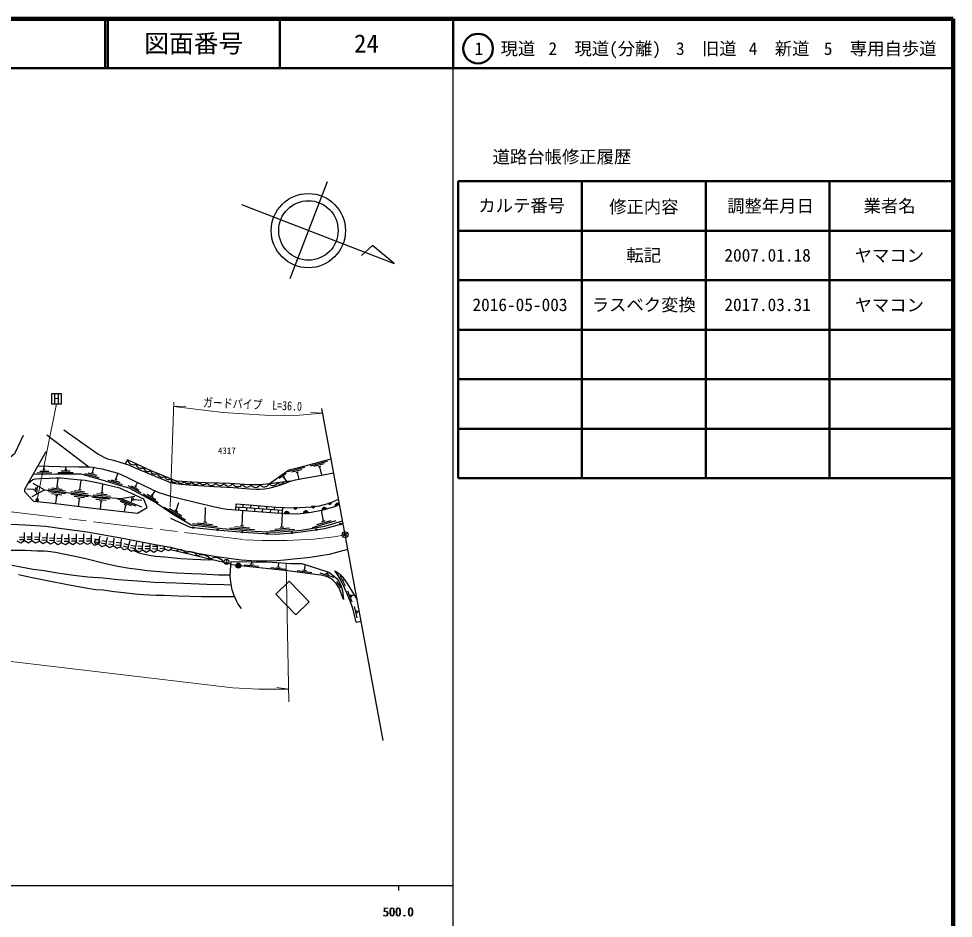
# Model space of a CAD drawing. Units: millimetres, scale not verified. Extents: x 40000 to 680000, y 20000 to 380000.
# Drawn here: x 491278 to 680000, y 198357 to 380000 of the extents above; entities that cross this region are included whole.
import ezdxf
from ezdxf.enums import TextEntityAlignment as Align

# ---------------------------------------------------------------- set-up
doc = ezdxf.new("R2010")
doc.units = ezdxf.units.MM
doc.header["$LTSCALE"] = 1000
doc.header["$PDMODE"] = 32
doc.header["$PDSIZE"] = 500
doc.linetypes.add('CHAIN', pattern=[18.5, 12, -1.5, 3.5, -1.5])
for name, color, linetype, lineweight in [('M-BGD', 7, 'Continuous', 25), ('M-BMK', 2, 'CHAIN', 13), ('M-BMK-OTRS', 5, 'Continuous', 25), ('M-BMK-SRVR', 3, 'Continuous', 25), ('M-STR-HTXT', 7, 'Continuous', 13), ('M-STR-STRC', 7, 'Continuous', 25), ('M-TTL', 2, 'Continuous', 140), ('M-TTL-BAND', 7, 'Continuous', 25), ('M-TTL-FRAM', 2, 'Continuous', 50), ('M-TTL-LINE', 7, 'Continuous', 50)]:
    doc.layers.add(name, color=color, linetype=linetype, lineweight=lineweight)
for name, color, linetype in [('M-BMK-HTXT', 7, 'Continuous'), ('M-OTRS', 6, 'Continuous'), ('M-TTL-TXT', 7, 'Continuous')]:
    doc.layers.add(name, color=color, linetype=linetype)
doc.styles.add('ＭＳ ゴシック', font='')
doc.styles.get('ＭＳ ゴシック').set_extended_font_data('MS Gothic')

msp = doc.modelspace()

# ---------------------------------------------------------------- hatches: boundary and pattern name
at = {"layer": 'M-BGD'}
for points in [[(546879, 281239), (547504, 281272, -0.84072)], [(550426, 281480), (551047, 281554, -0.84072)], [(552526, 280787, -0.82183), (553487, 281029)], [(553832, 282120), (554421, 282331, -0.84072)], [(555152, 281532, -0.82183), (556049, 281953)], [(544936, 280115, -0.82183), (545926, 280066)], [(548764, 280182, -0.82183), (549747, 280306)], [(556118, 277920, -1), (556407, 278000, -1)], [(526357, 277273, -1), (526656, 277245, -1)], [(531335, 276800, -1), (531634, 276773, -1)], [(536315, 276355, -1), (536614, 276328, -1)], [(541304, 276040, -0.41421), (541462, 276182, -0.41421), (541604, 276024, -1)], [(546293, 276172, -1), (546592, 276203, -0.41421), (546458, 276039, -0.41421)], [(551251, 276814, -1), (551548, 276858, -0.41421), (551421, 276687, -0.41421)], [(535135, 269574, -1), (536135, 269574, -1)]]:
    msp.add_hatch(color=256, dxfattribs=at).paths.add_polyline_path(points)
at = {"layer": 'M-STR-HTXT'}
msp.add_hatch(color=256, dxfattribs=at).paths.add_polyline_path([(495239, 282975, -0.41421), (495139, 282636, -0.41421), (494800, 282736, -1)])

# ---------------------------------------------------------------- linework, layer by layer
at = {"layer": 'M-BGD'}
for p, q in [((496947, 296000), (505439, 289494)), ((513280, 290896), (512783, 290122)), ((496233, 288950), (496653, 288957)), ((496443, 288954), (496429, 289710)), ((500568, 288988), (500988, 288987)), ((500778, 288988), (500780, 289592)), ((506175, 288341), (506479, 289409)), ((549048, 289371), (545650, 288528)), ((548440, 288911), (546402, 288406)), ((553533, 290569), (550149, 289676)), ((552933, 290100), (550902, 289564)), ((552231, 289605), (551757, 289480)), ((551994, 289542), (552448, 287840)), ((494954, 288326), (497954, 288381)), ((495549, 288637), (497348, 288670)), ((499057, 285456), (499273, 287214)), ((499276, 288393), (502276, 288382)), ((499877, 288691), (501677, 288685)), ((504569, 288173), (507454, 287354)), ((505228, 288298), (506959, 287806)), ((505973, 288398), (506377, 288283)), ((509961, 286919), (511684, 286395)), ((510709, 287005), (511111, 286883)), ((510910, 286944), (511292, 288201)), ((545311, 288195), (543856, 287136)), ((544930, 287547), (544590, 287300)), ((544760, 287423), (545425, 286510)), ((547731, 288426), (547256, 288308)), ((547493, 288367), (547833, 286999)), ((494410, 284910), (492914, 285020)), ((494124, 286192), (496513, 284863)), ((494402, 284805), (494417, 285015)), ((494676, 284439), (494742, 285337)), ((494953, 284118), (495063, 285614)), ((497246, 285074), (500720, 284646)), ((497978, 285286), (500062, 285029)), ((498814, 285486), (499300, 285426)), ((503622, 284881), (503864, 286823)), ((508121, 284331), (508235, 286011)), ((509300, 286806), (512170, 285934)), ((513288, 285713), (515953, 284335)), ((513959, 285704), (515558, 284877)), ((514710, 285653), (515083, 285461)), ((514896, 285557), (515299, 286335)), ((494020, 283554), (496513, 284863)), ((500737, 284039), (497264, 284468)), ((500006, 283827), (497922, 284084)), ((499170, 283628), (498684, 283688)), ((498927, 283658), (498743, 282169)), ((501809, 284510), (505281, 284061)), ((505286, 283456), (501815, 283904)), ((504553, 283248), (502470, 283517)), ((502542, 284718), (504625, 284449)), ((503716, 283054), (503230, 283117)), ((503473, 283085), (503279, 281538)), ((503379, 284912), (503865, 284849)), ((509690, 282971), (506207, 283310)), ((506328, 283875), (509817, 283590)), ((507050, 284117), (509143, 283946)), ((507877, 284351), (508365, 284311)), ((511936, 283116), (514718, 283606)), ((511936, 283116), (516106, 281464)), ((514107, 283455), (514014, 282459)), ((514387, 283228), (514331, 282630)), ((516433, 284096), (519454, 282328)), ((517189, 284001), (519002, 282941)), ((518035, 283854), (518458, 283606)), ((518247, 283730), (518805, 284684)), ((508965, 282741), (506874, 282944)), ((508134, 282520), (507647, 282567)), ((507890, 282544), (507747, 280983)), ((514934, 281605), (511215, 283079)), ((514079, 281621), (511848, 282505)), ((512853, 281784), (512587, 280481)), ((513114, 281681), (512593, 281887)), ((514664, 282971), (514651, 282832)), ((514658, 282901), (516151, 282762)), ((520626, 281392), (524927, 278842)), ((523083, 280633), (523646, 282335)), ((528939, 278359), (529026, 281337)), ((535136, 280852), (535206, 282050)), ((535171, 281451), (544495, 280737)), ((535713, 281409), (535677, 280811)), ((536547, 281950), (536511, 281348)), ((537308, 281287), (537272, 280692)), ((538143, 281830), (538106, 281226)), ((539738, 281699), (539702, 281104)), ((541332, 281562), (541297, 280982)), ((542927, 281425), (542893, 280860)), ((544529, 281336), (544461, 280138)), ((547504, 281272), (546879, 281239)), ((551047, 281554), (550426, 281480)), ((554421, 282331), (553832, 282120)), ((555152, 281532), (556049, 281953)), ((521639, 281140), (524220, 279610)), ((522782, 280812), (523384, 280455)), ((536421, 277640), (536539, 280747)), ((538904, 281165), (538868, 280569)), ((540499, 281043), (540463, 280432)), ((542095, 280921), (542057, 280295)), ((543691, 280799), (543653, 280178)), ((544444, 277358), (544577, 280132)), ((544936, 280115), (545926, 280066)), ((548764, 280182), (549747, 280306)), ((552839, 278570), (552448, 280767)), ((552526, 280787), (553487, 281029)), ((526386, 278058), (531351, 277468)), ((527415, 278238), (530394, 277884)), ((528592, 278400), (529287, 278318)), ((534902, 277455), (537893, 277227)), ((536072, 277666), (536770, 277613)), ((550607, 277294), (555407, 278694)), ((551483, 277862), (554363, 278702)), ((552503, 278472), (553175, 278668)), ((492464, 274554), (492418, 276235)), ((493963, 274595), (493918, 276276)), ((495460, 274496), (495576, 276248)), ((496957, 274397), (497073, 276149)), ((498453, 274298), (498569, 276050)), ((499950, 274199), (500066, 275951)), ((501450, 274220), (501425, 275941)), ((502950, 274242), (502925, 275962)), ((504450, 274264), (504425, 275984)), ((505949, 274237), (505978, 275847)), ((533882, 277231), (538868, 276851)), ((541998, 276566), (546983, 276953)), ((542972, 276943), (545963, 277175)), ((544095, 277331), (544793, 277385)), ((491726, 274084), (490964, 274513)), ((492443, 275304), (491444, 275277)), ((492457, 274804), (491457, 274777)), ((492464, 274554), (491726, 274084)), ((493226, 274125), (492464, 274554)), ((493943, 275344), (492943, 275317)), ((493956, 274845), (492957, 274817)), ((493963, 274595), (493226, 274125)), ((494682, 274096), (493963, 274595)), ((495476, 274745), (494479, 274811)), ((495509, 275244), (494512, 275310)), ((495460, 274496), (494682, 274096)), ((496179, 273997), (495460, 274496)), ((496973, 274646), (495975, 274712)), ((497006, 275145), (496008, 275211)), ((496957, 274397), (496179, 273997)), ((497675, 273898), (496957, 274397)), ((498470, 274547), (497472, 274613)), ((498503, 275046), (497505, 275112)), ((498453, 274298), (497675, 273898)), ((499172, 273799), (498453, 274298)), ((499967, 274448), (498969, 274514)), ((500000, 274947), (499002, 275013)), ((499950, 274199), (499172, 273799)), ((500706, 273760), (499950, 274199)), ((501439, 274970), (500439, 274956)), ((501446, 274470), (500446, 274456)), ((501450, 274220), (500706, 273760)), ((502206, 273781), (501450, 274220)), ((502939, 274992), (501939, 274978)), ((502946, 274492), (501946, 274478)), ((502950, 274242), (502206, 273781)), ((503706, 273803), (502950, 274242)), ((504439, 275014), (503439, 274999)), ((504446, 274514), (503446, 274499)), ((504450, 274264), (503706, 273803)), ((505191, 273801), (504450, 274264)), ((505954, 274487), (504954, 274505)), ((505963, 274987), (504963, 275005)), ((505949, 274237), (505191, 273801)), ((506602, 273655), (505949, 274237)), ((507470, 274203), (506487, 274390)), ((507563, 274694), (506581, 274881)), ((507423, 273957), (506602, 273655)), ((507423, 273957), (507719, 275516)), ((508076, 273375), (507423, 273957)), ((508943, 273923), (507961, 274110)), ((509037, 274414), (508054, 274601)), ((508897, 273677), (508076, 273375)), ((508897, 273677), (509193, 275236)), ((509599, 273156), (508897, 273677)), ((510414, 273780), (509419, 273877)), ((510463, 274277), (509467, 274375)), ((510389, 273531), (510542, 275086)), ((511907, 273633), (510911, 273731)), ((511956, 274131), (510960, 274229)), ((511882, 273385), (512035, 274939)), ((513527, 273714), (512562, 273977)), ((513330, 272991), (513777, 274633)), ((514806, 272725), (515106, 274394)), ((516306, 272705), (516328, 274331)), ((517806, 272684), (517824, 274041)), ((519306, 272664), (519320, 273755)), ((510389, 273531), (509599, 273156)), ((511092, 273010), (510389, 273531)), ((511882, 273385), (511092, 273010)), ((512488, 272753), (511882, 273385)), ((513395, 273232), (512430, 273494)), ((513330, 272991), (512488, 272753)), ((513988, 272415), (513330, 272991)), ((514850, 272971), (513866, 273148)), ((514939, 273463), (513954, 273640)), ((514806, 272725), (513988, 272415)), ((515550, 272265), (514806, 272725)), ((516309, 272955), (515309, 272968)), ((516316, 273455), (515316, 273468)), ((516306, 272705), (515550, 272265)), ((517050, 272245), (516306, 272705)), ((517809, 272934), (516809, 272948)), ((517816, 273434), (516816, 273448)), ((517806, 272684), (517050, 272245)), ((518549, 272224), (517806, 272684)), ((519309, 272914), (518309, 272928)), ((519316, 273414), (518316, 273427)), ((519306, 272664), (518549, 272224)), ((520112, 272326), (519306, 272664)), ((520331, 273570), (519693, 273478)), ((520754, 273126), (519765, 272983)), ((520790, 272879), (520112, 272326)), ((520790, 272879), (520700, 273502)), ((521597, 272541), (520790, 272879)), ((521871, 273287), (521249, 273198)), ((522275, 273093), (521597, 272541)), ((521936, 272817), (534132, 269918)), ((522275, 273093), (522260, 273196)), ((533225, 270835), (533225, 269835)), ((537972, 269925), (538667, 269850)), ((538319, 269888), (538366, 270316)), ((543722, 269304), (543815, 270163)), ((536796, 269750), (539779, 269428)), ((542199, 269167), (545181, 268845)), ((543374, 269342), (544070, 269266)), ((547488, 268555), (550463, 268169)), ((548667, 268705), (549362, 268615)), ((549015, 268660), (549160, 269779)), ((552055, 268098), (554919, 267206)), ((553242, 268043), (553910, 267835)), ((553576, 267939), (553699, 268333)), ((555469, 266338), (556293, 265085)), ((556145, 267627), (557224, 265484)), ((556685, 266555), (557056, 266742)), ((555881, 265712), (556151, 265889)), ((557694, 264483), (558569, 262249)), ((558309, 263736), (558513, 263215)), ((558411, 263476), (558965, 263693)), ((558996, 261343), (559524, 259002)), ((559491, 260512), (559614, 259965)), ((559553, 260239), (560039, 260348)), ((559409, 258145), (560412, 258327))]:
    msp.add_line(p, q, dxfattribs=at)
for points in [[(500416, 296958), (507285, 292145), (508470, 291439), (509209, 291156), (510411, 290850), (511724, 290465), (513669, 289834), (514950, 289276), (517696, 288081), (519975, 287161), (521959, 286334), (523036, 286154), (524003, 286020), (526552, 285846), (530776, 285516), (534599, 285366), (537979, 285091), (539132, 285019), (540067, 285003), (540932, 285082), (541804, 285231), (543608, 285712), (544983, 286168), (546131, 286600), (547168, 286867), (549349, 287301), (551668, 287701), (554890, 288274)], [(492192, 295829), (490464, 292161), (481428, 284523), (475513, 285129), (469623, 285689), (462590, 286560), (474294, 289191), (482193, 289474), (487459, 289621)], [(496776, 292540), (492500, 285080), (492421, 284852), (492417, 284513), (494270, 282569), (497617, 282266), (500907, 281844), (506828, 281081), (515267, 280179), (517244, 281319), (516545, 283016), (511709, 285215), (507734, 286124), (504727, 286733), (503116, 286900), (499811, 287214), (498864, 287215), (497399, 287183), (495516, 287110), (494690, 287005), (494125, 286890), (493029, 286002)], [(546131, 286600), (542451, 286132), (540016, 285913), (538215, 285856), (536789, 285971), (534135, 286148), (531738, 286233), (528946, 286309), (526211, 286417), (523258, 286639), (522730, 286764), (521196, 287460), (518048, 288674), (513280, 290896)], [(541871, 286080), (544224, 287773), (545607, 288798), (546093, 288947), (548117, 289449), (554369, 291100)], [(495176, 289749), (499614, 289613), (503437, 289544), (505439, 289494), (506337, 289433), (507242, 289275), (508163, 289109), (509347, 288785), (511093, 288271), (512135, 287902), (513236, 287351), (514891, 286527), (519343, 284430), (520638, 283981), (521898, 283597), (523867, 283107), (527176, 282321), (530907, 281415), (532469, 281105), (533465, 280977), (538559, 280595), (543132, 280203), (546705, 280027), (548169, 280106), (550341, 280381), (552424, 280761), (554198, 281207), (555146, 281529), (556055, 281956)], [(494181, 288012), (498738, 288095), (503810, 288077), (508049, 286873), (512021, 285666), (513505, 285263), (516418, 283757), (519167, 282149), (522114, 280161), (526118, 277788), (532356, 277047), (539037, 276538), (543178, 276357), (548285, 276753), (553095, 277548), (556675, 278593)], [(496513, 284863), (501561, 284240), (507365, 283489), (511936, 283116)], [(535206, 282050), (538655, 281792), (543213, 281401), (546702, 281229), (548062, 281302), (550345, 281471), (551993, 281665), (553758, 282093), (554860, 282489), (555861, 283008)], [(488261, 278025), (492537, 277789), (496730, 277507), (500001, 277096), (505090, 276382), (512660, 275043), (518855, 273841), (521931, 273277), (524212, 272722), (527719, 272022), (531197, 271438), (533740, 271056), (536292, 270750), (539245, 270552), (541295, 270537), (543420, 270602), (544923, 270750), (546765, 270968), (549689, 271234), (551011, 271417), (552245, 271600), (554019, 271902), (555548, 272268), (557727, 272885)], [(521922, 279178), (525922, 277315), (531152, 276816), (537640, 276236), (543086, 275944), (545923, 276134), (548295, 276380), (553086, 277083), (556766, 278099)], [(489724, 272660), (492569, 272666), (495034, 272566), (496390, 272534), (497170, 272487), (498716, 272278), (500296, 271979), (504533, 271052), (508792, 270024), (511293, 269465), (513683, 269064), (515346, 268822), (517196, 268579), (519709, 268379), (521273, 268267), (523272, 268123), (526198, 267961), (528129, 267880), (531657, 267737), (534016, 267712)], [(514515, 272615), (515537, 272184), (517653, 271665), (518923, 271477), (520801, 271325), (524011, 271003), (526524, 270873), (529572, 270735), (530439, 270795)], [(536284, 260928), (535607, 261812), (535231, 262445), (534746, 263641), (534386, 264658), (534222, 265443), (534104, 266280), (534010, 267523), (534042, 268675), (534167, 270396)], [(534167, 270396), (542436, 270239), (546221, 270029), (548429, 270012), (553883, 268275), (555065, 267397), (555581, 266915), (555969, 266295), (556374, 265392), (556659, 264484), (556831, 262737), (556099, 264648), (555910, 265121), (555350, 265973), (554756, 266532), (554274, 266971), (553962, 267112), (553660, 267284), (553135, 267448), (552378, 267628), (551172, 267775), (545602, 268497), (534119, 269738)], [(489973, 269648), (494168, 268841), (496408, 268563), (499122, 268089), (502406, 267630), (505237, 267299), (508314, 267101), (511270, 266788), (515279, 266492), (518718, 266250), (523034, 266097), (529283, 265839), (532723, 265776), (534182, 265723)], [(559409, 258145), (558967, 260107), (558840, 260667), (558529, 261542), (557928, 263075), (557080, 265104), (556189, 266872), (555779, 267607), (555376, 268186), (555143, 268525), (556083, 267910), (556584, 267339), (557143, 266632), (557574, 265933), (559615, 262646)], [(491242, 267791), (493971, 267156), (497339, 266481), (500805, 265801), (503704, 265288), (506820, 264775), (508313, 264660), (510529, 264342), (512534, 264117), (514710, 263869), (516456, 263736), (519041, 263592), (520637, 263609), (523453, 263494), (528216, 263367), (531199, 263332), (533337, 263326), (534875, 263325)]]:
    msp.add_lwpolyline(points, dxfattribs=at)
msp.add_lwpolyline([(543172, 263777), (545873, 266413), (549936, 262248), (547235, 259613)], close=True, dxfattribs=at)
for centre, radius in [((556263, 277960), 150), ((526507, 277259), 150), ((531484, 276787), 150), ((536464, 276341), 150), ((541454, 276032), 150), ((546443, 276188), 150), ((551399, 276836), 150), ((507126, 274376), 500), ((533225, 270335), 500), ((535635, 269574), 500)]:
    msp.add_circle(centre, radius, dxfattribs=at)
for centre, radius, start, end in [((514382, 291065), 1115, 188.70451, 301.32557), ((515960, 290231), 1005, 186.78007, 303.25001), ((517402, 289457), 894, 184.26495, 305.76513), ((518798, 288901), 890, 190.99809, 306.12528), ((520213, 288353), 907, 190.81112, 307.01747), ((521491, 287672), 732, 183.41232, 310.1617), ((522711, 287150), 749, 182.91077, 316.92995), ((524033, 287080), 892, 209.6235, 321.76566), ((525518, 287072), 954, 214.77651, 316.61265), ((527027, 286945), 972, 212.92377, 322.58593), ((528560, 286828), 896, 211.92022, 323.89544), ((530212, 286827), 1067, 209.57543, 327.27887), ((531964, 286727), 978, 209.16421, 327.1191), ((533648, 286593), 950, 204.70365, 330.52231), ((535486, 286646), 1137, 207.26243, 325.13521), ((537363, 286516), 1078, 208.85749, 322.25823), ((539100, 286392), 1034, 211.20361, 332.42118), ((540890, 286587), 1104, 217.59831, 332.65294), ((542626, 286799), 1043, 223.62341, 329.38947), ((544106, 286852), 824, 225.06699, 329.43471), ((547189, 281310), 318, 192.97535, 353.19308), ((550730, 281571), 318, 196.62382, 356.84155), ((553031, 280813), 505, 25.27218, 182.93037), ((554108, 282277), 318, 209.62082, 9.83855), ((555642, 281654), 505, 36.29702, 193.95521), ((545426, 279992), 505, 8.35325, 166.01144), ((549268, 280147), 505, 18.38463, 176.04282), ((523896, 271529), 1243, 26.66871, 126.58664), ((525914, 270666), 1685, 30.72178, 122.53358), ((528280, 269580), 2152, 38.02422, 115.23113), ((530988, 269232), 1957, 32.07867, 121.17669)]:
    msp.add_arc(centre, radius, start, end, dxfattribs=at)
at = {"layer": 'M-BMK'}
msp.add_lwpolyline([(469668, 282801), (536948, 274809), (540451, 274651), (545457, 274632), (550890, 274903), (554969, 275357), (557189, 275803)], dxfattribs=at)
at = {"layer": 'M-BMK-OTRS'}
msp.add_line((564847, 234269), (552484, 301323), dxfattribs=at)
at = {"layer": 'M-BMK-SRVR'}
for p, q in [((553558, 347041), (545998, 327449)), ((536250, 342465), (567065, 330575)), ((562703, 334193), (560482, 332176)), ((567065, 330575), (562703, 334193))]:
    msp.add_line(p, q, dxfattribs=at)
for centre, radius in [((549763, 337206), 7500), ((549778, 337245), 6000), ((557189, 275803), 600)]:
    msp.add_circle(centre, radius, dxfattribs=at)
at = {"layer": 'M-OTRS'}
msp.add_point((557189, 275803), dxfattribs=at)
at = {"layer": 'M-STR-HTXT'}
for p, q in [((495019, 282856), (498908, 302263)), ((522615, 302542), (521866, 281421)), ((522585, 301691), (525039, 301742)), ((552659, 300377), (550207, 300497)), ((545306, 270000), (545851, 242097)), ((545801, 244630), (543372, 244981))]:
    msp.add_line(p, q, dxfattribs=at)
for points in [[(522585, 301691), (532485, 300507), (540990, 299917), (544865, 299867), (548000, 299971), (550406, 300172), (552659, 300377)], [(465876, 253041), (534498, 244889), (539716, 244654), (545801, 244630)]]:
    msp.add_lwpolyline(points, dxfattribs=at)
msp.add_circle((495019, 282856), 250, dxfattribs=at)
at = {"layer": 'M-STR-STRC'}
msp.add_lwpolyline([(497908, 302263), (499908, 302263), (499908, 304263), (497908, 304263)], close=True, dxfattribs=at)
at = {"layer": 'M-TTL'}
for p, q in [((680000, 380000), (40000, 380000)), ((680000, 20000), (680000, 380000))]:
    msp.add_line(p, q, dxfattribs=at)
at = {"layer": 'M-TTL-BAND'}
for p, q in [((579000, 20000), (579000, 370000)), ((40000, 205000), (579000, 205000)), ((568000, 205000), (568000, 204000))]:
    msp.add_line(p, q, dxfattribs=at)
at = {"layer": 'M-TTL-FRAM'}
for p, q in [((580000, 347197), (580000, 287197)), ((580000, 347197), (680000, 347197)), ((580000, 287197), (680000, 287197))]:
    msp.add_line(p, q, dxfattribs=at)
at = {"layer": 'M-TTL-LINE'}
for p, q in [((508747, 380000), (508747, 370000)), ((509247, 380000), (509247, 370000)), ((543997, 380000), (543997, 370000)), ((579000, 380000), (579000, 370000)), ((40000, 370000), (680000, 370000)), ((605000, 347197), (605000, 287197)), ((630000, 347197), (630000, 287197)), ((655000, 347197), (655000, 287197)), ((580000, 337197), (680000, 337197)), ((580000, 327197), (680000, 327197)), ((580000, 317197), (680000, 317197)), ((580000, 307197), (680000, 307197)), ((580000, 297197), (680000, 297197))]:
    msp.add_line(p, q, dxfattribs=at)
msp.add_circle((584031, 373958), 3000, dxfattribs=at)

# ---------------------------------------------------------------- texts
at = {"layer": 'M-BMK-HTXT', "style": 'ＭＳ ゴシック'}
msp.add_text('4317', height=1320, dxfattribs=at).set_placement((533312, 292791), align=Align.MIDDLE_CENTER)
at = {"layer": 'M-STR-HTXT', "style": 'ＭＳ ゴシック', "width": 0.8}
msp.add_text('ガードパイプ\u3000L=36.0', height=1833, rotation=357.625, dxfattribs=at).set_placement((538426, 300682), align=Align.BOTTOM_CENTER)
at = {"layer": 'M-STR-STRC', "style": 'ＭＳ ゴシック'}
msp.add_text('H', height=1833, dxfattribs=at).set_placement((498908, 303263), align=Align.MIDDLE_CENTER)
at = {"layer": 'M-TTL-BAND', "style": 'ＭＳ ゴシック'}
for p in [(567844, 198195), (568000, 198195)]:
    msp.add_text('500.0', height=1833, dxfattribs=at).set_placement(p, align=Align.BOTTOM_CENTER)
at = {"layer": 'M-TTL-TXT', "style": 'ＭＳ ゴシック'}
for s, height, p in [('図面番号', 3666, (526622, 375000)), ('24', 3666, (561497, 375000)), ('1\u3000現道', 2566, (589448, 373958)), ('2\u3000現道(分離)', 2566, (609619, 373958)), ('3\u3000旧道', 2566, (630121, 373958)), ('4\u3000新道', 2566, (644824, 373958)), ('5\u3000専用自歩道', 2566, (665228, 373958)), ('道路台帳修正履歴', 2566, (600968, 352113)), ('カルテ番号', 2566, (592839, 342277)), ('修正内容', 2566, (617509, 342023)), ('調整年月日', 2566, (643089, 342197)), ('業者名', 2566, (667134, 342197)), ('転記', 2566, (617500, 332245)), ('2007.01.18', 2566, (642500, 332245)), ('ヤマコン', 2566, (667077, 332189)), ('2016-05-003', 2566, (592500, 322245)), ('ラスベク変換', 2566, (617500, 322245)), ('2017.03.31', 2566, (642500, 322245)), ('ヤマコン', 2566, (667077, 322189))]:
    msp.add_text(s, height=height, dxfattribs=at).set_placement(p, align=Align.MIDDLE_CENTER)

doc.saveas('drawing.dxf')
